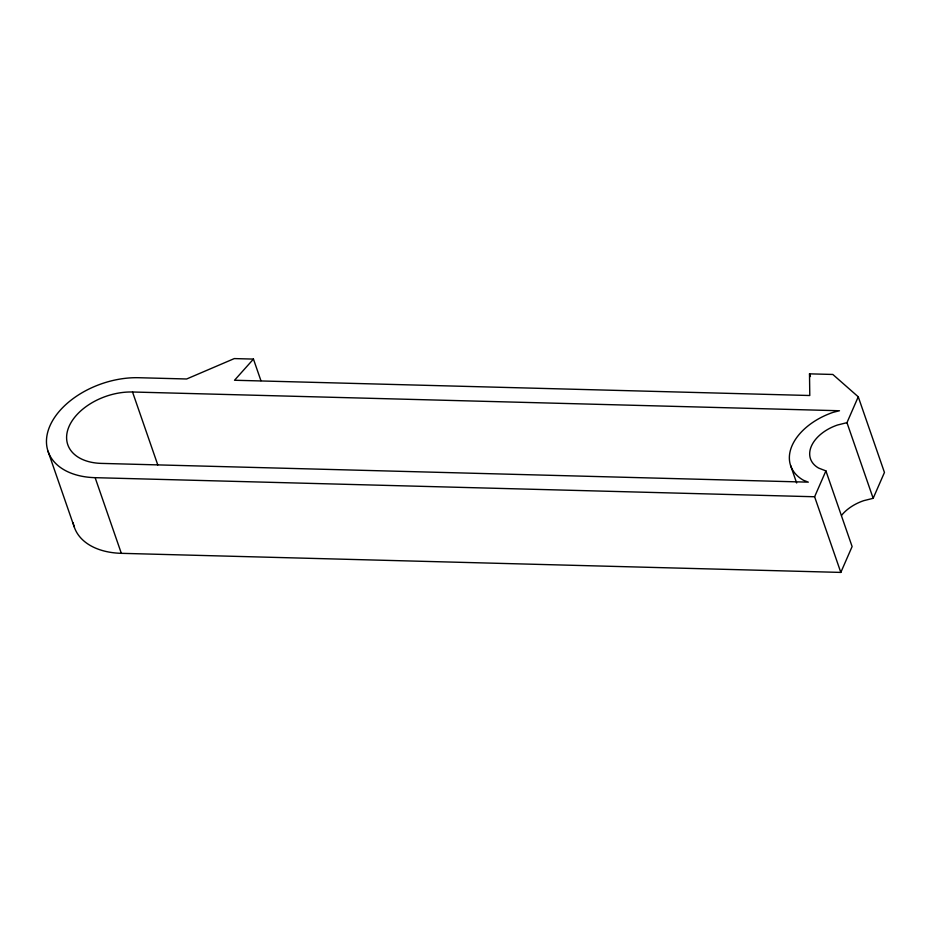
<?xml version="1.0" encoding="UTF-8"?>
<svg xmlns="http://www.w3.org/2000/svg" width="931" height="931" viewBox="0 0 931 931"><rect width="100%" height="100%" fill="white"/><g stroke="black" fill="none" stroke-linecap="round" stroke-linejoin="round"><path stroke-width="1.4" d="M73.177 522.873A72.839 46.527 -19.1 0 0 121.333 553.328L840.821 572.414L814.613 496.758L825.913 470.9L818.675 468.095A36.239 23.147 -19.1 0 1 837.481 425.025L846.966 422.662L858.254 396.804L832.826 374.46L809.505 373.843L809.784 395.512L234.531 380.255L253.453 359.087L260.936 380.709M840.821 572.414L852.109 546.555L825.913 470.9M841.554 515.367A36.239 23.147 -19.1 0 1 863.677 500.68L873.162 498.318L884.45 472.459L858.254 396.804M253.453 359.087L234.298 358.586L186.642 378.987L138.766 377.718A72.839 46.527 -19.1 0 0 49.913 425.921A72.839 46.527 -19.1 0 0 95.137 477.673L121.333 553.328M132.528 391.998L839.483 410.746L833.268 412.293A57.233 36.553 -19.1 0 0 803.581 480.315L808.317 482.153L101.363 463.394A52.031 33.237 -19.1 0 1 69.069 426.421A52.031 33.237 -19.1 0 1 132.528 391.998L157.793 464.953M95.137 477.673L814.613 496.758M846.966 422.662L873.162 498.318M809.505 373.843L810.447 376.543M790.57 465.43L796.657 482.991M47.981 451.151L74.189 526.806"/></g></svg>
